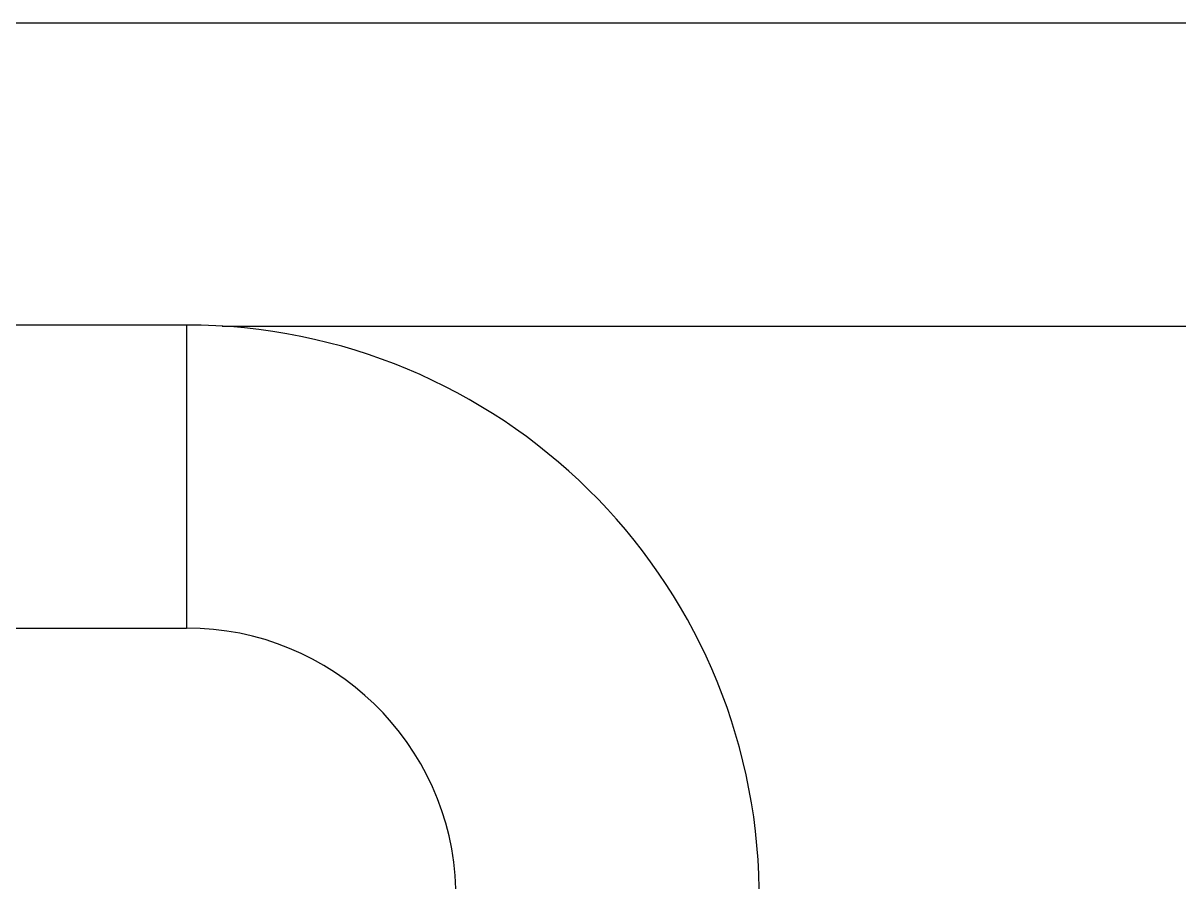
# Model space of a CAD drawing. Extents: x 75 to 2075, y 25 to 1460.
# Drawn here: x 705.3 to 791.1, y 963.3 to 1027.5 of the extents above; entities that cross this region are included whole.
import ezdxf

# ---------------------------------------------------------------- set-up
doc = ezdxf.new("R2010")
doc.units = 0
doc.header["$LTSCALE"] = 5
doc.linetypes.add('SLD-KATı', pattern=[0])
doc.layers.get('0').update_dxf_attribs({"linetype": 'CONTINUOUS'})

msp = doc.modelspace()

# ---------------------------------------------------------------- linework, layer by layer
at = {"color": 7, "linetype": 'SLD-KATı'}
for p, q in [((821.152, 1027.542), (703.002, 1027.542)), ((717.428, 1005.124), (632.382, 1005.124)), ((720.074, 1005.042), (821.152, 1005.042)), ((632.382, 982.624), (717.428, 982.624))]:
    msp.add_line(p, q, dxfattribs=at)
at = {"color": 8, "linetype": 'SLD-KATı'}
msp.add_line((717.428, 1005.124), (717.428, 982.624), dxfattribs=at)
at = {"color": 7, "linetype": 'SLD-KATı'}
for radius, start in [(42.5, 0.84949), (20, 1.80539)]:
    msp.add_arc((717.428, 962.624), radius, start, 90, dxfattribs=at)

doc.saveas('drawing.dxf')
